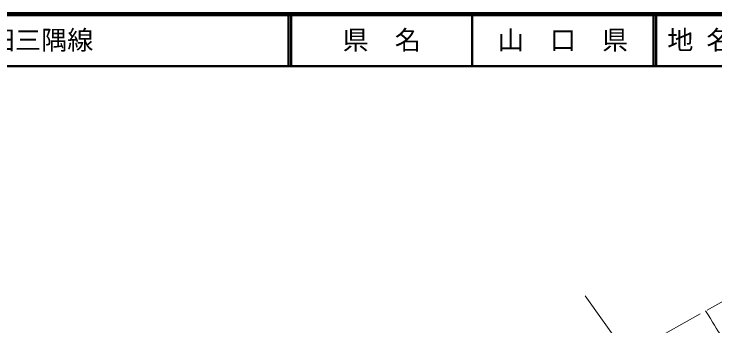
# Model space of a CAD drawing. Units: millimetres, scale not verified. Extents: x 40000 to 680000, y 20000 to 380000.
# Drawn here: x 245128 to 379524, y 320168 to 380000 of the extents above; entities that cross this region are included whole.
import ezdxf
from ezdxf.enums import TextEntityAlignment as Align

# ---------------------------------------------------------------- set-up
doc = ezdxf.new("R2010")
doc.units = ezdxf.units.MM
doc.header["$LTSCALE"] = 1000
doc.linetypes.add('CHAIN', pattern=[18.5, 12, -1.5, 3.5, -1.5])
for name, color, linetype, lineweight in [('M-BGD', 7, 'Continuous', 13), ('M-BMK', 2, 'CHAIN', 13), ('M-TTL', 2, 'Continuous', 140), ('M-TTL-LINE', 7, 'Continuous', 50), ('M-TTL-TXT', 7, 'Continuous', 13)]:
    doc.layers.add(name, color=color, linetype=linetype, lineweight=lineweight)
doc.styles.add('ＭＳ ゴシック', font='')
doc.styles.get('ＭＳ ゴシック').set_extended_font_data('MS Gothic')

msp = doc.modelspace()

# ---------------------------------------------------------------- linework, layer by layer
at = {"layer": 'M-BGD'}
msp.add_open_spline([(377737, 323046), (380370, 318755), (381116, 317594), (383412, 314184), (386503, 309595), (388324, 307077), (391754, 302735), (395945, 297427), (398300, 294421), (403094, 289650), (407772, 284993), (410641, 282619), (415858, 278576), (420668, 274848), (422456, 273655), (428616, 269634)], degree=3, knots=[0, 0, 0, 0, 1, 1, 1, 2, 2, 2, 3, 3, 3, 4, 4, 4, 5, 5, 5, 5], dxfattribs=at)
at = {"layer": 'M-BMK'}
for p, q in [((366224, 316637), (412905, 342624)), ((393809, 270972), (354586, 326050))]:
    msp.add_line(p, q, dxfattribs=at)
at = {"layer": 'M-TTL'}
msp.add_line((680000, 380000), (40000, 380000), dxfattribs=at)
at = {"layer": 'M-TTL-LINE'}
for p, q in [((297750, 380000), (297750, 370000)), ((298250, 380000), (298250, 370000)), ((333000, 380000), (333000, 370000)), ((367750, 380000), (367750, 370000)), ((368250, 380000), (368250, 370000)), ((40000, 370000), (680000, 370000))]:
    msp.add_line(p, q, dxfattribs=at)

# ---------------------------------------------------------------- texts
at = {"layer": 'M-TTL-TXT', "style": 'ＭＳ ゴシック'}
for s, p in [('路 線 名      一般県道豊田三隅線', (180380, 375000)), ('地 名      長門市真木', (370380, 375000))]:
    msp.add_text(s, height=3666, dxfattribs=at).set_placement(p, align=Align.MIDDLE_LEFT)
for s, p in [('県\u3000名', (315625, 375000)), ('山\u3000口\u3000県', (350375, 375000))]:
    msp.add_text(s, height=3666, dxfattribs=at).set_placement(p, align=Align.MIDDLE_CENTER)

doc.saveas('drawing.dxf')
